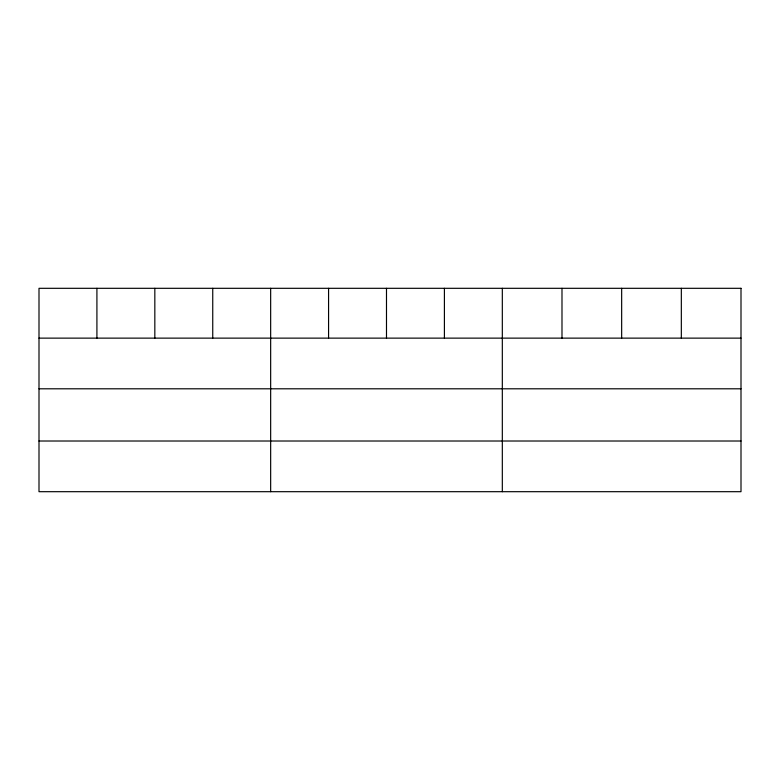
<?xml version="1.0" encoding="UTF-8"?>
<svg xmlns="http://www.w3.org/2000/svg" width="780" height="780" viewBox="0 0 780 780"><rect width="100%" height="100%" fill="white"/><g stroke="black" fill="none" stroke-linecap="round" stroke-linejoin="round"><path stroke-width="1.17" d="M39 338.13L741 338.13M39 388.801L741 388.801M39 441.012L741 441.012M681.33 288.308L681.33 338.13M621.66 288.308L621.66 338.13M561.99 288.308L561.99 338.13M502.32 288.308L502.32 491.692M444.405 288.308L444.405 338.13M386.49 288.308L386.49 338.13M328.575 288.308L328.575 338.13M270.66 288.308L270.66 491.692M212.745 288.308L212.745 338.13M154.83 288.308L154.83 338.13M96.915 288.308L96.915 338.13M741 288.308L39 288.308L39 491.692L741 491.692L741 288.308"/></g></svg>
